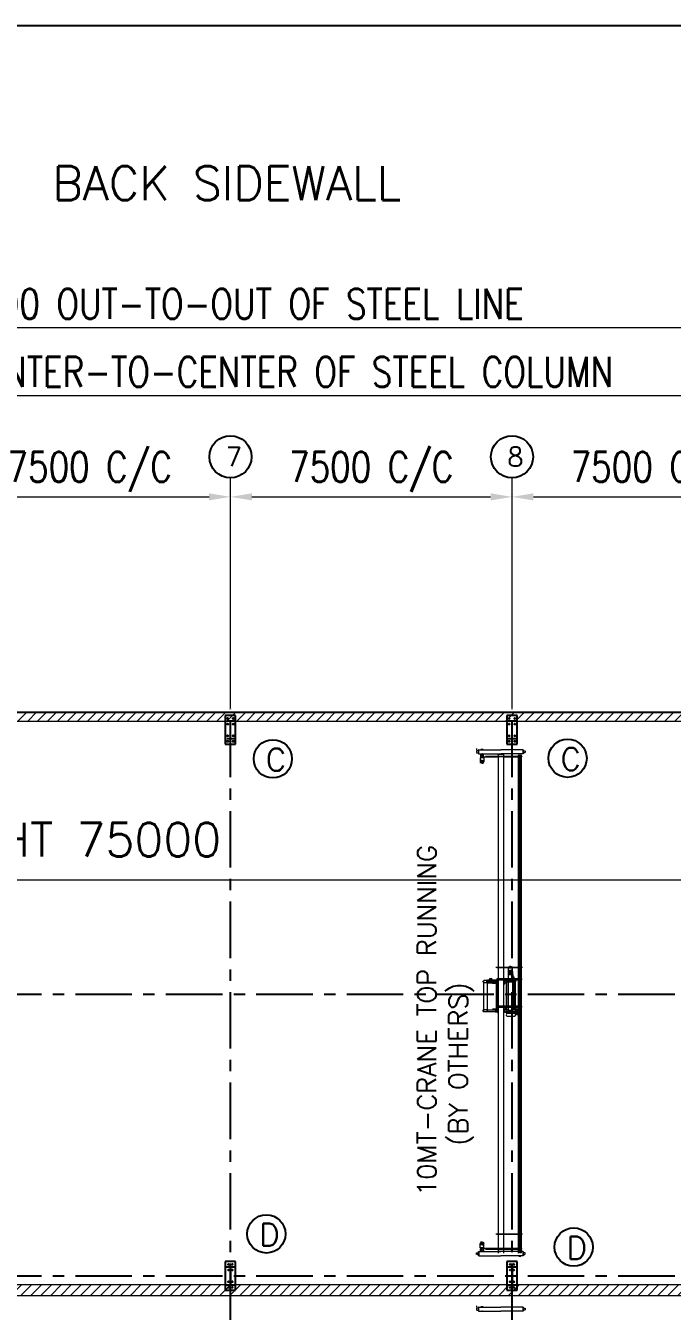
# Model space of a CAD drawing. Header units: millimetres. Extents: x 68421 to 1479662, y -51504 to 144751.
# Drawn here: x 1356513 to 1373736, y 64082 to 98311 of the extents above; entities that cross this region are included whole.
import ezdxf

# ---------------------------------------------------------------- set-up
doc = ezdxf.new("R2010")
doc.units = ezdxf.units.MM
doc.header["$LTSCALE"] = 0.35
doc.header["$MEASUREMENT"] = 0
for name, pattern in [('CENTER', [6884.562, 4302.852, -860.57, 860.57, -860.57]), ('CONTIN', [0, 0, 0]), ('HIDDEN', [9.525, 6.35, -3.175])]:
    doc.linetypes.add(name, pattern=pattern)
doc.layers.get('0').update_dxf_attribs({"linetype": 'CONTIN'})
doc.layers.get('Defpoints').update_dxf_attribs({"linetype": 'CONTINUOUS'})
for name, color, linetype in [('1', 7, 'CONTIN'), ('10', 10, 'CONTIN'), ('11', 7, 'CONTIN'), ('13', 1, 'CONTIN'), ('16', 7, 'CONTIN'), ('22', 7, 'CONTIN'), ('27', 1, 'CENTER')]:
    doc.layers.add(name, color=color, linetype=linetype)
doc.styles.add('S', font='simplex.shx')
doc.styles.add('SIMPLEX', font='simplex.shx', dxfattribs={"width": 0.8})
doc.dimstyles.new('FOR D', dxfattribs={"dimscale": 114, "dimtxt": 2, "dimasz": 2, "dimexe": 1, "dimexo": 1, "dimgap": 1, "dimtad": 1, "dimdec": 0, "dimzin": 0, "dimdsep": 46, "dimtxsty": 'SIMPLEX', "dimcen": 1, "dimclrd": 6, "dimclre": 6, "dimclrt": 7, "dimadec": 0, "dimazin": 0, "dimtfac": 1, "dimtdec": 0, "dimtofl": 0, "dimtmove": 0, "dimatfit": 3, "dimfxl": 1, "dimtolj": 1, "dimtzin": 0, "dimlwd": 0, "dimlwe": 0, "dimarcsym": 1})

# ---------------------------------------------------------------- blocks, each defined once
blk = doc.blocks.new('WCOL')
for p, q in [((-448.874, 875.304), (448.874, 875.304)), ((0, 875.304), (0, 0)), ((-448.874, 0), (448.874, 0))]:
    blk.add_line(p, q)
blk = doc.blocks.new('BOLT_0')
at = {"layer": '1'}
blk.add_circle((0, 0), 25.4, dxfattribs=at)
blk = doc.blocks.new('FGFG')
at = {"color": 3, "linetype": 'HIDDEN', "lineweight": 0, "ltscale": 5}
for p, q in [((1233875, 68218), (1233875, 68168)), ((1233925, 68158), (1233875, 68158)), ((1233875, 68158), (1233875, 68107)), ((1233925, 68188), (1233925, 68077)), ((1233929, 68188), (1233925, 68188)), ((1233929, 68188), (1234521, 68188)), ((1233929, 68077), (1233929, 68188)), ((1234045, 68195), (1233990, 68195)), ((1233990, 68195), (1233990, 68188)), ((1234045, 68188), (1234045, 68195)), ((1235113, 68188), (1234521, 68188)), ((1234997, 68195), (1235052, 68195)), ((1234997, 68188), (1234997, 68195)), ((1235052, 68195), (1235052, 68188)), ((1235113, 68188), (1235117, 68188)), ((1235113, 68077), (1235113, 68188)), ((1235117, 68188), (1235117, 68077)), ((1235117, 68158), (1235167, 68158)), ((1235167, 68158), (1235167, 68107)), ((1233875, 68107), (1233925, 68107)), ((1233925, 68077), (1233929, 68077)), ((1233929, 68077), (1234521, 68077)), ((1233972, 67975), (1233972, 67862)), ((1233992, 67975), (1233972, 67975)), ((1234003, 67898), (1233972, 67898)), ((1234003, 67880), (1233972, 67880)), ((1234003, 67862), (1233972, 67862)), ((1233975, 67832), (1233972, 67862)), ((1233976, 68070), (1233976, 68003)), ((1233976, 68059), (1234059, 68059)), ((1233976, 68058), (1234059, 68058)), ((1234010, 68024), (1233976, 68024)), ((1233978, 67998), (1233977, 67998)), ((1233977, 67998), (1233977, 67993)), ((1233977, 67993), (1233978, 67993)), ((1234057, 67998), (1233978, 67998)), ((1234058, 67993), (1233978, 67993)), ((1233982, 67993), (1233980, 67975)), ((1233981, 68075), (1234054, 68075)), ((1234054, 67998), (1233981, 67998)), ((1234003, 67825), (1233982, 67825)), ((1234043, 67975), (1233992, 67975)), ((1233995, 68077), (1234030, 68077)), ((1233995, 68077), (1233995, 68075)), ((1234024, 67898), (1234003, 67898)), ((1234024, 67880), (1234003, 67880)), ((1234024, 67862), (1234003, 67862)), ((1234024, 67825), (1234003, 67825)), ((1234012, 68054), (1234022, 68054)), ((1234012, 68054), (1234012, 68027)), ((1234022, 68054), (1234022, 68027)), ((1234024, 67898), (1234062, 67898)), ((1234024, 67880), (1234062, 67880)), ((1234024, 67862), (1234062, 67862)), ((1234024, 67825), (1234053, 67825)), ((1234059, 68024), (1234025, 68024)), ((1234040, 68077), (1234030, 68077)), ((1234040, 68077), (1234040, 68075)), ((1234062, 67975), (1234043, 67975)), ((1234052, 67993), (1234055, 67975)), ((1234057, 67998), (1234058, 67998)), ((1234058, 67998), (1234058, 67993)), ((1234059, 68003), (1234059, 68070)), ((1234060, 67832), (1234062, 67862)), ((1234062, 67975), (1234062, 67862)), ((1234445, 68049), (1234445, 68070)), ((1234445, 68070), (1234597, 68070)), ((1234445, 68049), (1234445, 54783)), ((1235113, 68077), (1234521, 68077)), ((1234597, 68070), (1234597, 68049)), ((1234597, 54783), (1234597, 68049)), ((1234992, 67991), (1234597, 67991)), ((1234992, 54783), (1234992, 68052)), ((1234992, 68052), (1235007, 68052)), ((1235007, 68052), (1235007, 54783)), ((1235042, 54783), (1235042, 68052)), ((1235042, 68052), (1235058, 68052)), ((1235058, 68052), (1235058, 54783)), ((1235117, 68077), (1235113, 68077)), ((1235167, 68107), (1235117, 68107)), ((1235096, 62391), (1234389, 62391)), ((1234829, 62401), (1234719, 62401)), ((1234719, 62306), (1234719, 62401)), ((1234829, 62381), (1234719, 62381)), ((1234829, 62373), (1234719, 62373)), ((1234719, 62311), (1234829, 62311)), ((1234719, 62306), (1234829, 62306)), ((1234724, 62299), (1234724, 62297)), ((1234731, 62300), (1234725, 62300)), ((1234731, 62300), (1234731, 62303)), ((1234817, 62300), (1234731, 62300)), ((1234732, 62304), (1234739, 62306)), ((1234809, 62306), (1234739, 62306)), ((1234774, 62416), (1234742, 62416)), ((1234742, 62416), (1234742, 62401)), ((1234774, 62416), (1234806, 62416)), ((1234806, 62416), (1234806, 62401)), ((1234816, 62304), (1234809, 62306)), ((1234817, 62300), (1234817, 62303)), ((1234823, 62300), (1234817, 62300)), ((1234824, 62299), (1234824, 62297)), ((1234829, 62306), (1234829, 62401)), ((1234046, 62035), (1234045, 62034)), ((1234045, 62034), (1234045, 61997)), ((1234045, 61997), (1234046, 61997)), ((1234046, 62035), (1234046, 61997)), ((1234049, 62035), (1234046, 62035)), ((1234046, 61997), (1234049, 61997)), ((1234049, 62036), (1234050, 62036)), ((1234049, 62035), (1234049, 62036)), ((1234049, 61997), (1234049, 62035)), ((1234049, 61997), (1234049, 62035)), ((1234049, 61995), (1234049, 61997)), ((1234050, 61995), (1234049, 61995)), ((1234050, 62036), (1234050, 62035)), ((1234050, 61997), (1234050, 62035)), ((1234050, 62035), (1234053, 62035)), ((1234050, 62035), (1234050, 62016)), ((1234050, 62016), (1234050, 61997)), ((1234050, 61997), (1234053, 61997)), ((1234050, 61997), (1234050, 61995)), ((1234053, 62041), (1234053, 61259)), ((1234078, 62041), (1234053, 62041)), ((1234053, 62041), (1234053, 62035)), ((1234053, 62035), (1234053, 61997)), ((1234053, 61993), (1234149, 61993)), ((1234128, 62041), (1234078, 62041)), ((1234150, 62041), (1234128, 62041)), ((1234150, 62042), (1234149, 62037)), ((1234149, 62023), (1234149, 62037)), ((1234149, 62009), (1234149, 62023)), ((1234149, 62022), (1234149, 62016)), ((1234149, 62016), (1234149, 62009)), ((1234149, 62009), (1234149, 61994)), ((1234150, 61989), (1234149, 61994)), ((1234153, 62043), (1234151, 62043)), ((1234151, 61988), (1234153, 61988)), ((1234153, 62047), (1234153, 62043)), ((1234153, 62043), (1234153, 62016)), ((1234153, 62016), (1234153, 61988)), ((1234153, 61988), (1234153, 61985)), ((1234153, 61980), (1234153, 61259)), ((1234155, 62048), (1234155, 62051)), ((1234155, 62048), (1234155, 61983)), ((1234155, 61983), (1234155, 61980)), ((1234195, 62055), (1234171, 62055)), ((1234171, 62055), (1234171, 61976)), ((1234171, 61976), (1234195, 61976)), ((1234197, 62055), (1234195, 62055)), ((1234195, 62055), (1234195, 61976)), ((1234195, 62055), (1234195, 62055)), ((1234195, 61976), (1234197, 61976)), ((1234195, 61976), (1234195, 61976)), ((1234197, 62054), (1234197, 62055)), ((1234212, 62055), (1234197, 62055)), ((1234197, 62055), (1234197, 62055)), ((1234197, 62054), (1234197, 61977)), ((1234197, 61976), (1234197, 61977)), ((1234197, 61976), (1234212, 61976)), ((1234197, 61976), (1234197, 61976)), ((1234212, 62016), (1234212, 62055)), ((1234224, 62055), (1234212, 62055)), ((1234212, 61976), (1234212, 62016)), ((1234212, 61976), (1234224, 61976)), ((1234221, 62082), (1234221, 62078)), ((1234221, 62078), (1234222, 62059)), ((1234221, 62078), (1234223, 62078)), ((1234223, 62078), (1234251, 62078)), ((1234224, 62049), (1234224, 62055)), ((1234224, 61982), (1234224, 62049)), ((1234225, 62049), (1234224, 62049)), ((1234224, 61976), (1234224, 61982)), ((1234224, 61982), (1234225, 61982)), ((1234225, 62056), (1234266, 62056)), ((1234265, 62055), (1234225, 62055)), ((1234225, 62055), (1234225, 62049)), ((1234225, 62049), (1234225, 62049)), ((1234225, 61982), (1234225, 62049)), ((1234225, 61982), (1234225, 61976)), ((1234225, 61982), (1234225, 61982)), ((1234225, 61976), (1234265, 61976)), ((1234262, 62075), (1234241, 62075)), ((1234241, 62060), (1234262, 62060)), ((1234282, 62078), (1234251, 62078)), ((1234265, 62049), (1234265, 62055)), ((1234266, 62049), (1234265, 62049)), ((1234265, 62049), (1234265, 62049)), ((1234265, 61982), (1234265, 62049)), ((1234265, 61976), (1234265, 61982)), ((1234265, 61982), (1234265, 61982)), ((1234265, 61982), (1234266, 61982)), ((1234266, 62056), (1234278, 62056)), ((1234266, 62056), (1234266, 62051)), ((1234266, 62049), (1234266, 62051)), ((1234266, 62051), (1234266, 62051)), ((1234266, 62051), (1234280, 62051)), ((1234266, 62045), (1234266, 62049)), ((1234280, 62045), (1234266, 62045)), ((1234266, 61982), (1234266, 62045)), ((1234266, 61976), (1234266, 61982)), ((1234266, 61976), (1234278, 61976)), ((1234280, 62056), (1234278, 62056)), ((1234278, 61983), (1234278, 62045)), ((1234278, 61983), (1234278, 61976)), ((1234280, 62057), (1234280, 62051)), ((1234280, 62051), (1234280, 62048)), ((1234280, 62051), (1234280, 62051)), ((1234280, 62048), (1234280, 62045)), ((1234281, 62059), (1234282, 62078)), ((1234282, 62082), (1234282, 62078)), ((1234292, 62047), (1234289, 62047)), ((1234289, 62047), (1234289, 61985)), ((1234289, 61985), (1234292, 61985)), ((1234293, 62047), (1234292, 62047)), ((1234292, 62047), (1234292, 61985)), ((1234292, 62047), (1234292, 62047)), ((1234292, 61985), (1234293, 61985)), ((1234292, 61985), (1234292, 61985)), ((1234294, 62050), (1234294, 62047)), ((1234294, 61984), (1234294, 61981)), ((1234303, 62051), (1234295, 62051)), ((1234295, 62050), (1234295, 61981)), ((1234295, 61981), (1234303, 61980)), ((1234352, 61980), (1234301, 61980)), ((1234301, 61980), (1234301, 61972)), ((1234301, 61972), (1234352, 61972)), ((1234304, 62050), (1234304, 62050)), ((1234304, 62050), (1234304, 61981)), ((1234305, 62049), (1234304, 62049)), ((1234304, 61982), (1234305, 61982)), ((1234304, 61981), (1234304, 61981)), ((1234309, 62051), (1234305, 62051)), ((1234305, 62050), (1234305, 62049)), ((1234305, 61982), (1234305, 62049)), ((1234305, 61982), (1234305, 61981)), ((1234305, 61980), (1234309, 61980)), ((1234310, 62046), (1234310, 62050)), ((1234310, 62050), (1234310, 62046)), ((1234324, 62050), (1234310, 62050)), ((1234310, 62043), (1234310, 62046)), ((1234324, 62046), (1234310, 62046)), ((1234310, 62046), (1234310, 62046)), ((1234310, 62029), (1234310, 62043)), ((1234324, 62043), (1234310, 62043)), ((1234310, 62002), (1234310, 62029)), ((1234328, 62029), (1234310, 62029)), ((1234310, 61988), (1234310, 62002)), ((1234310, 62002), (1234328, 62002)), ((1234310, 61988), (1234324, 61988)), ((1234310, 61985), (1234310, 61988)), ((1234310, 61981), (1234310, 61985)), ((1234324, 61985), (1234310, 61985)), ((1234310, 61981), (1234310, 61985)), ((1234310, 61985), (1234310, 61985)), ((1234324, 61981), (1234310, 61981)), ((1234324, 62046), (1234324, 62050)), ((1234324, 62045), (1234324, 62046)), ((1234328, 62045), (1234324, 62045)), ((1234324, 62043), (1234324, 62045)), ((1234324, 61988), (1234324, 61986)), ((1234324, 61986), (1234328, 61986)), ((1234324, 61986), (1234324, 61985)), ((1234324, 61985), (1234324, 61981)), ((1234328, 62048), (1234328, 62045)), ((1234341, 62048), (1234328, 62048)), ((1234330, 62045), (1234328, 62045)), ((1234330, 62029), (1234328, 62029)), ((1234328, 62002), (1234330, 62002)), ((1234328, 61986), (1234328, 61983)), ((1234328, 61986), (1234330, 61986)), ((1234328, 61983), (1234341, 61983)), ((1234330, 62029), (1234330, 62045)), ((1234330, 62020), (1234330, 62029)), ((1234353, 62020), (1234330, 62020)), ((1234330, 62002), (1234330, 62012)), ((1234330, 62012), (1234353, 62012)), ((1234330, 61986), (1234330, 62002)), ((1234354, 62048), (1234341, 62048)), ((1234341, 61983), (1234354, 61983)), ((1234381, 61980), (1234352, 61980)), ((1234352, 61972), (1234393, 61972)), ((1234353, 62012), (1234353, 62020)), ((1234354, 62016), (1234354, 62048)), ((1234354, 62048), (1234354, 62048)), ((1234354, 62048), (1234354, 62048)), ((1234354, 62048), (1234356, 62048)), ((1234354, 62048), (1234354, 62016)), ((1234354, 62016), (1234354, 61983)), ((1234356, 61983), (1234354, 61983)), ((1234354, 61983), (1234354, 61983)), ((1234354, 61983), (1234354, 61983)), ((1234356, 61983), (1234356, 62048)), ((1234370, 62048), (1234356, 62048)), ((1234356, 61983), (1234370, 61983)), ((1234370, 61983), (1234370, 62048)), ((1234370, 62041), (1234371, 62041)), ((1234371, 61990), (1234370, 61990)), ((1234371, 62041), (1234371, 62033)), ((1234371, 62033), (1234373, 62033)), ((1234371, 61998), (1234371, 62033)), ((1234373, 61998), (1234371, 61998)), ((1234371, 61998), (1234371, 61990)), ((1234373, 62033), (1234373, 62033)), ((1234373, 62033), (1234373, 62026)), ((1234373, 61998), (1234373, 62033)), ((1234373, 62026), (1234373, 62026)), ((1234373, 62026), (1234374, 62025)), ((1234374, 62006), (1234373, 62005)), ((1234373, 62005), (1234373, 62005)), ((1234373, 62005), (1234373, 61998)), ((1234373, 61998), (1234373, 61998)), ((1234374, 62025), (1234375, 62025)), ((1234375, 62006), (1234374, 62006)), ((1234375, 62025), (1234375, 62025)), ((1234375, 62025), (1234376, 62025)), ((1234376, 62006), (1234375, 62006)), ((1234375, 62006), (1234375, 62006)), ((1234376, 62037), (1234376, 62035)), ((1234376, 62035), (1234376, 61997)), ((1234376, 62025), (1234376, 62025)), ((1234376, 62025), (1234376, 62006)), ((1234376, 62006), (1234376, 62006)), ((1234376, 61997), (1234376, 61995)), ((1234419, 62051), (1234381, 62051)), ((1234381, 62051), (1234381, 62042)), ((1234381, 62042), (1234381, 62040)), ((1234381, 62040), (1234381, 62016)), ((1234381, 62016), (1234381, 61992)), ((1234381, 61992), (1234381, 61989)), ((1234381, 61989), (1234381, 61980)), ((1234381, 61980), (1234416, 61980)), ((1234416, 61980), (1234381, 61980)), ((1234416, 61976), (1234393, 61976)), ((1234393, 61976), (1234393, 61972)), ((1234393, 61972), (1234393, 61933)), ((1235075, 62083), (1234408, 62083)), ((1234408, 62083), (1234408, 62062)), ((1234408, 62062), (1235075, 62062)), ((1234416, 61980), (1234419, 61980)), ((1234416, 61980), (1234416, 61976)), ((1234419, 61976), (1234416, 61976)), ((1234419, 62047), (1234419, 62051)), ((1234419, 62043), (1234419, 62047)), ((1234420, 62047), (1234419, 62047)), ((1234419, 61988), (1234419, 62043)), ((1234419, 61984), (1234419, 61988)), ((1234419, 61980), (1234419, 61984)), ((1234419, 61984), (1234420, 61984)), ((1234419, 61933), (1234419, 61976)), ((1234420, 62071), (1234420, 62047)), ((1234420, 62071), (1234421, 62071)), ((1234420, 62047), (1234420, 62044)), ((1234420, 62044), (1234420, 62016)), ((1234420, 62016), (1234420, 61987)), ((1234420, 61987), (1234420, 61984)), ((1234420, 61984), (1234420, 61960)), ((1234420, 61960), (1234421, 61960)), ((1234421, 62080), (1234421, 62071)), ((1234421, 62071), (1234421, 61960)), ((1234421, 61960), (1234421, 61952)), ((1234425, 62081), (1234422, 62081)), ((1234425, 62081), (1234425, 62080)), ((1234425, 62080), (1234425, 62019)), ((1234432, 62080), (1234425, 62080)), ((1234425, 62019), (1234425, 62012)), ((1234426, 62019), (1234425, 62019)), ((1234425, 62012), (1234432, 62012)), ((1234425, 61951), (1234425, 62012)), ((1234430, 62023), (1234426, 62023)), ((1234426, 62023), (1234426, 62021)), ((1234430, 62021), (1234426, 62021)), ((1234426, 62021), (1234426, 62021)), ((1234426, 62021), (1234426, 62019)), ((1234430, 62021), (1234430, 62023)), ((1234431, 62021), (1234430, 62021)), ((1234431, 62019), (1234431, 62021)), ((1234432, 62019), (1234431, 62019)), ((1234434, 62081), (1234432, 62081)), ((1234432, 62081), (1234432, 62080)), ((1234432, 62080), (1234432, 62019)), ((1234432, 62012), (1234432, 62019)), ((1234432, 61951), (1234432, 62012)), ((1234435, 62071), (1234435, 62080)), ((1234435, 62016), (1234435, 62071)), ((1234441, 62071), (1234435, 62071)), ((1234435, 61960), (1234435, 62016)), ((1234435, 61952), (1234435, 61960)), ((1234441, 61960), (1234435, 61960)), ((1234441, 62071), (1234443, 62056)), ((1234441, 61960), (1234443, 61975)), ((1234443, 61975), (1234443, 62056)), ((1234445, 62055), (1234444, 62055)), ((1234445, 61976), (1234444, 61976)), ((1234597, 62055), (1234599, 62055)), ((1234597, 61976), (1234599, 61976)), ((1234602, 62071), (1234600, 62056)), ((1234600, 62056), (1234600, 61975)), ((1234602, 61960), (1234600, 61975)), ((1234608, 62071), (1234602, 62071)), ((1234602, 61960), (1234608, 61960)), ((1234608, 62080), (1234608, 62071)), ((1234608, 62071), (1234608, 61960)), ((1234608, 61960), (1234608, 61952)), ((1234612, 62081), (1234609, 62081)), ((1234612, 62081), (1234612, 62080)), ((1234612, 62080), (1234612, 62019)), ((1234619, 62080), (1234612, 62080)), ((1234613, 62019), (1234612, 62019)), ((1234612, 62019), (1234612, 62012)), ((1234612, 62012), (1234619, 62012)), ((1234612, 61951), (1234612, 62012)), ((1234617, 62023), (1234613, 62023)), ((1234613, 62023), (1234613, 62021)), ((1234613, 62021), (1234613, 62019)), ((1234617, 62021), (1234613, 62021)), ((1234613, 62021), (1234613, 62021)), ((1234617, 62021), (1234617, 62023)), ((1234618, 62021), (1234617, 62021)), ((1234618, 62019), (1234618, 62021)), ((1234619, 62019), (1234618, 62019)), ((1234621, 62081), (1234619, 62081)), ((1234619, 62081), (1234619, 62080)), ((1234619, 62080), (1234619, 62019)), ((1234619, 62012), (1234619, 62019)), ((1234619, 61951), (1234619, 62012)), ((1234622, 62071), (1234622, 62080)), ((1234622, 62016), (1234622, 62071)), ((1234624, 62071), (1234622, 62071)), ((1234622, 61960), (1234622, 62016)), ((1234622, 61952), (1234622, 61960)), ((1234624, 61960), (1234622, 61960)), ((1234624, 62049), (1234624, 62071)), ((1234624, 62016), (1234624, 62049)), ((1234625, 62049), (1234624, 62049)), ((1234624, 61982), (1234624, 62016)), ((1234624, 61960), (1234624, 61982)), ((1234625, 61982), (1234624, 61982)), ((1234625, 62059), (1234625, 62049)), ((1234625, 62053), (1234643, 62053)), ((1234625, 62049), (1234625, 62046)), ((1234625, 61982), (1234625, 61986)), ((1234625, 61973), (1234625, 61982)), ((1234625, 61978), (1234643, 61978)), ((1234641, 62062), (1234628, 62062)), ((1234641, 61969), (1234628, 61970)), ((1234643, 62050), (1234643, 62061)), ((1234643, 62050), (1234660, 62049)), ((1234643, 61982), (1234660, 61982)), ((1234643, 61982), (1234643, 61970)), ((1234663, 62016), (1234663, 62046)), ((1234663, 62016), (1234663, 61985)), ((1234666, 62029), (1234666, 62004)), ((1234666, 62004), (1234669, 62004)), ((1234669, 62004), (1234670, 62004)), ((1234670, 62004), (1234670, 61251)), ((1234670, 61251), (1234670, 62004)), ((1234670, 62004), (1234720, 62004)), ((1234671, 62034), (1234695, 62034)), ((1234693, 62044), (1234703, 62044)), ((1234774, 62044), (1234695, 62044)), ((1234695, 62044), (1234695, 62040)), ((1234695, 62040), (1234695, 62039)), ((1234695, 62039), (1234695, 62038)), ((1234695, 62038), (1234695, 62034)), ((1234695, 62034), (1234853, 62034)), ((1234703, 62044), (1234844, 62044)), ((1234712, 62270), (1234712, 62244)), ((1234835, 62270), (1234712, 62270)), ((1234712, 62244), (1234712, 62244)), ((1234712, 62244), (1234712, 62242)), ((1234835, 62244), (1234712, 62244)), ((1234712, 62242), (1234712, 62204)), ((1234712, 62242), (1234713, 62242)), ((1234774, 62242), (1234712, 62242)), ((1234836, 62220), (1234712, 62220)), ((1234712, 62201), (1234712, 62079)), ((1234713, 62075), (1234712, 62044)), ((1234713, 62242), (1234774, 62242)), ((1234713, 62203), (1234719, 62203)), ((1234719, 62201), (1234713, 62201)), ((1234713, 62078), (1234719, 62078)), ((1234719, 62077), (1234714, 62077)), ((1234723, 62297), (1234717, 62297)), ((1234719, 62203), (1234721, 62203)), ((1234719, 62202), (1234719, 62201)), ((1234721, 62202), (1234719, 62202)), ((1234731, 62201), (1234719, 62201)), ((1234829, 62078), (1234719, 62078)), ((1234719, 62078), (1234719, 62077)), ((1234719, 62078), (1234829, 62078)), ((1234719, 62078), (1234719, 62078)), ((1234719, 62078), (1234721, 62078)), ((1234829, 62077), (1234719, 62077)), ((1234720, 61251), (1234720, 62004)), ((1234720, 62004), (1234843, 62004)), ((1234721, 62203), (1234721, 62202)), ((1234721, 62203), (1234827, 62203)), ((1234824, 62297), (1234723, 62297)), ((1234740, 62201), (1234731, 62201)), ((1234829, 62201), (1234740, 62201)), ((1234774, 62242), (1234834, 62242)), ((1234836, 62242), (1234774, 62242)), ((1234774, 62044), (1234853, 62044)), ((1234831, 62297), (1234824, 62297)), ((1234827, 62202), (1234827, 62203)), ((1234827, 62203), (1234829, 62203)), ((1234829, 62202), (1234827, 62202)), ((1234827, 62078), (1234829, 62078)), ((1234838, 62066), (1234827, 62066)), ((1234829, 62203), (1234835, 62203)), ((1234829, 62201), (1234829, 62202)), ((1234835, 62201), (1234829, 62201)), ((1234829, 62077), (1234829, 62078)), ((1234829, 62078), (1234829, 62078)), ((1234829, 62078), (1234835, 62078)), ((1234829, 62077), (1234829, 62072)), ((1234829, 62077), (1234829, 62077)), ((1234837, 62075), (1234829, 62075)), ((1234829, 62075), (1234829, 62072)), ((1234829, 62072), (1234829, 62060)), ((1234829, 62072), (1234829, 62072)), ((1234829, 62072), (1234829, 62060)), ((1234829, 62060), (1234829, 62058)), ((1234829, 62060), (1234829, 62060)), ((1234829, 62060), (1234829, 62044)), ((1234837, 62057), (1234829, 62058)), ((1234834, 62242), (1234835, 62242)), ((1234834, 62092), (1234875, 62092)), ((1234836, 62244), (1234835, 62270)), ((1234835, 62244), (1234836, 62244)), ((1234835, 62242), (1234835, 62244)), ((1234836, 62204), (1234836, 62242)), ((1234836, 62201), (1234836, 62122)), ((1234836, 62122), (1234836, 62107)), ((1234836, 62107), (1234836, 62079)), ((1234837, 62127), (1234837, 62075)), ((1234837, 62075), (1234837, 62058)), ((1234862, 62130), (1234840, 62130)), ((1234840, 62055), (1234862, 62055)), ((1234842, 61251), (1234842, 62004)), ((1234843, 62004), (1234864, 62004)), ((1234844, 62044), (1234855, 62044)), ((1234853, 62044), (1234853, 62040)), ((1234853, 62040), (1234853, 62039)), ((1234853, 62039), (1234853, 62038)), ((1234853, 62038), (1234853, 62034)), ((1234853, 62034), (1234874, 62034)), ((1234867, 62130), (1234862, 62130)), ((1234862, 62130), (1234862, 62055)), ((1234862, 62055), (1234867, 62055)), ((1234864, 62004), (1234864, 61251)), ((1234864, 62004), (1234912, 62004)), ((1234900, 62034), (1234874, 62034)), ((1234909, 62034), (1234900, 62034)), ((1234912, 61251), (1234912, 62004)), ((1234912, 62004), (1234915, 62004)), ((1234915, 62004), (1234915, 62029)), ((1235075, 62062), (1235075, 62083)), ((1234393, 61933), (1234393, 61499)), ((1234419, 61933), (1234419, 61499)), ((1234422, 61951), (1234425, 61951)), ((1234432, 61951), (1234425, 61951)), ((1234425, 61951), (1234425, 61951)), ((1234432, 61951), (1234434, 61951)), ((1234432, 61951), (1234432, 61951)), ((1234609, 61951), (1234612, 61951)), ((1234619, 61951), (1234612, 61951)), ((1234612, 61951), (1234612, 61951)), ((1234619, 61951), (1234621, 61951)), ((1234619, 61951), (1234619, 61951)), ((1234301, 61283), (1234301, 61275)), ((1234352, 61283), (1234301, 61283)), ((1234301, 61275), (1234352, 61275)), ((1234393, 61283), (1234352, 61283)), ((1234352, 61275), (1234381, 61275)), ((1234381, 61275), (1234381, 61267)), ((1234381, 61275), (1234416, 61275)), ((1234393, 61499), (1234393, 61283)), ((1234393, 61283), (1234393, 61279)), ((1234393, 61279), (1234416, 61279)), ((1235075, 61356), (1234408, 61356)), ((1234408, 61356), (1234408, 61336)), ((1234408, 61336), (1235075, 61336)), ((1234416, 61279), (1234419, 61279)), ((1234416, 61275), (1234416, 61279)), ((1234416, 61275), (1234419, 61275)), ((1234419, 61279), (1234419, 61499)), ((1234419, 61271), (1234419, 61275)), ((1234419, 61268), (1234419, 61271)), ((1234434, 61271), (1234419, 61271)), ((1234434, 61293), (1234434, 61271)), ((1234434, 61293), (1234440, 61293)), ((1234434, 61271), (1234434, 61240)), ((1234442, 61291), (1234443, 61280)), ((1234444, 61280), (1234444, 61200)), ((1234444, 61280), (1234445, 61280)), ((1234599, 61280), (1234597, 61280)), ((1234599, 61200), (1234599, 61280)), ((1234602, 61291), (1234600, 61280)), ((1234610, 61293), (1234603, 61293)), ((1234610, 61293), (1234610, 61273)), ((1234610, 61273), (1234610, 61240)), ((1234625, 61273), (1234610, 61273)), ((1234625, 61283), (1234625, 61273)), ((1234625, 61273), (1234625, 61270)), ((1234641, 61286), (1234628, 61286)), ((1234643, 61274), (1234643, 61285)), ((1234643, 61274), (1234660, 61273)), ((1234952, 61293), (1234937, 61293)), ((1234937, 61293), (1234937, 61263)), ((1234952, 61263), (1234952, 61293)), ((1235075, 61336), (1235075, 61356)), ((1234046, 61259), (1234045, 61258)), ((1234045, 61258), (1234045, 61221)), ((1234045, 61221), (1234046, 61221)), ((1234046, 61259), (1234046, 61221)), ((1234049, 61259), (1234046, 61259)), ((1234046, 61221), (1234049, 61221)), ((1234050, 61261), (1234049, 61261)), ((1234049, 61261), (1234049, 61259)), ((1234049, 61221), (1234049, 61259)), ((1234049, 61259), (1234049, 61221)), ((1234049, 61221), (1234049, 61219)), ((1234049, 61219), (1234050, 61219)), ((1234050, 61259), (1234050, 61261)), ((1234050, 61221), (1234050, 61259)), ((1234050, 61259), (1234053, 61259)), ((1234050, 61240), (1234050, 61259)), ((1234050, 61221), (1234050, 61240)), ((1234050, 61221), (1234053, 61221)), ((1234050, 61219), (1234050, 61221)), ((1234153, 61263), (1234053, 61263)), ((1234053, 61259), (1234053, 61221)), ((1234053, 61221), (1234053, 61215)), ((1234053, 61215), (1234078, 61215)), ((1234078, 61215), (1234128, 61215)), ((1234128, 61215), (1234153, 61215)), ((1234153, 61259), (1234153, 61221)), ((1234156, 61259), (1234153, 61259)), ((1234153, 61259), (1234153, 61221)), ((1234153, 61221), (1234153, 61215)), ((1234156, 61221), (1234153, 61221)), ((1234157, 61261), (1234156, 61261)), ((1234156, 61261), (1234156, 61259)), ((1234156, 61259), (1234156, 61221)), ((1234156, 61221), (1234156, 61219)), ((1234156, 61219), (1234157, 61219)), ((1234157, 61259), (1234157, 61261)), ((1234157, 61259), (1234381, 61259)), ((1234157, 61240), (1234157, 61259)), ((1234157, 61221), (1234157, 61240)), ((1234157, 61221), (1234381, 61221)), ((1234157, 61219), (1234157, 61221)), ((1234381, 61267), (1234381, 61264)), ((1234381, 61264), (1234381, 61259)), ((1234381, 61259), (1234381, 61240)), ((1234381, 61240), (1234381, 61221)), ((1234381, 61221), (1234381, 61216)), ((1234381, 61216), (1234381, 61213)), ((1234381, 61213), (1234381, 61205)), ((1234381, 61205), (1234419, 61205)), ((1234419, 61212), (1234419, 61268)), ((1234419, 61208), (1234419, 61212)), ((1234434, 61209), (1234419, 61208)), ((1234419, 61205), (1234419, 61208)), ((1234422, 61267), (1234428, 61267)), ((1234422, 61212), (1234428, 61212)), ((1234431, 61265), (1234430, 61266)), ((1234430, 61213), (1234431, 61215)), ((1234434, 61263), (1234431, 61265)), ((1234431, 61215), (1234431, 61265)), ((1234431, 61215), (1234434, 61216)), ((1234434, 61209), (1234434, 61240)), ((1234434, 61187), (1234434, 61209)), ((1234434, 61187), (1234440, 61187)), ((1234442, 61188), (1234443, 61199)), ((1234444, 61200), (1234445, 61200)), ((1234599, 61200), (1234597, 61200)), ((1234602, 61188), (1234600, 61199)), ((1234610, 61187), (1234603, 61187)), ((1234613, 61265), (1234610, 61263)), ((1234610, 61207), (1234610, 61240)), ((1234613, 61215), (1234610, 61217)), ((1234610, 61187), (1234610, 61207)), ((1234625, 61206), (1234610, 61207)), ((1234615, 61266), (1234613, 61265)), ((1234615, 61214), (1234613, 61215)), ((1234616, 61267), (1234622, 61267)), ((1234622, 61213), (1234616, 61213)), ((1234625, 61206), (1234625, 61210)), ((1234625, 61197), (1234625, 61206)), ((1234641, 61193), (1234628, 61194)), ((1234643, 61206), (1234660, 61206)), ((1234643, 61206), (1234643, 61195)), ((1234663, 61240), (1234663, 61270)), ((1234663, 61209), (1234663, 61240)), ((1234669, 61251), (1234666, 61251)), ((1234666, 61251), (1234666, 61227)), ((1234668, 61183), (1234668, 61177)), ((1234668, 61177), (1234912, 61177)), ((1234670, 61251), (1234669, 61251)), ((1234706, 61251), (1234670, 61251)), ((1234910, 61185), (1234670, 61185)), ((1234670, 61177), (1234670, 61173)), ((1234671, 61221), (1234680, 61221)), ((1234671, 61171), (1234909, 61171)), ((1234672, 61217), (1234672, 61189)), ((1234672, 61189), (1234672, 61188)), ((1234672, 61188), (1234672, 61187)), ((1234672, 61170), (1234672, 61133)), ((1234674, 61101), (1234672, 61133)), ((1234678, 61219), (1234674, 61219)), ((1234678, 61219), (1234678, 61219)), ((1234678, 61219), (1234903, 61219)), ((1234680, 61221), (1234901, 61221)), ((1234706, 61251), (1234842, 61251)), ((1234864, 61251), (1234842, 61251)), ((1234911, 61251), (1234864, 61251)), ((1234901, 61221), (1234909, 61221)), ((1234903, 61219), (1234903, 61219)), ((1234906, 61219), (1234903, 61219)), ((1234907, 61101), (1234909, 61133)), ((1234909, 61189), (1234909, 61217)), ((1234909, 61189), (1234909, 61188)), ((1234909, 61188), (1234909, 61187)), ((1234909, 61133), (1234909, 61170)), ((1234910, 61177), (1234910, 61173)), ((1234912, 61251), (1234911, 61251)), ((1234915, 61251), (1234912, 61251)), ((1234912, 61177), (1234912, 61183)), ((1234915, 61227), (1234915, 61251)), ((1234915, 61230), (1234915, 61250)), ((1234915, 61250), (1234917, 61250)), ((1234917, 61230), (1234915, 61230)), ((1234917, 61250), (1234917, 61230)), ((1234917, 61247), (1234917, 61232)), ((1234935, 61247), (1234917, 61247)), ((1234917, 61232), (1234935, 61232)), ((1234935, 61263), (1234935, 61217)), ((1234955, 61263), (1234935, 61263)), ((1234935, 61217), (1234955, 61217)), ((1234937, 61217), (1234937, 61127)), ((1234937, 61127), (1234952, 61142)), ((1234937, 61127), (1234952, 61142)), ((1235028, 61127), (1234937, 61127)), ((1234952, 61142), (1234952, 61217)), ((1234952, 61142), (1235028, 61142)), ((1234955, 61217), (1234955, 61263)), ((1234971, 61247), (1234955, 61247)), ((1234955, 61232), (1234971, 61232)), ((1234971, 61232), (1234971, 61247)), ((1235028, 61142), (1235028, 61127)), ((1235096, 55289), (1234389, 55289)), ((1233875, 54794), (1233925, 54794)), ((1233875, 54744), (1233875, 54794)), ((1233925, 54825), (1233929, 54825)), ((1233925, 54714), (1233925, 54825)), ((1233929, 54825), (1234521, 54825)), ((1233929, 54825), (1233929, 54714)), ((1233975, 55070), (1233972, 55039)), ((1233972, 54926), (1233972, 55039)), ((1234003, 55039), (1233972, 55039)), ((1234003, 55022), (1233972, 55022)), ((1234003, 55004), (1233972, 55004)), ((1233992, 54926), (1233972, 54926)), ((1233976, 54832), (1233976, 54899)), ((1234010, 54878), (1233976, 54878)), ((1233976, 54844), (1234059, 54844)), ((1233976, 54842), (1234059, 54842)), ((1233977, 54904), (1233977, 54909)), ((1233977, 54909), (1233978, 54909)), ((1233978, 54904), (1233977, 54904)), ((1234058, 54909), (1233978, 54909)), ((1234057, 54904), (1233978, 54904)), ((1233982, 54909), (1233980, 54926)), ((1234054, 54904), (1233981, 54904)), ((1233981, 54827), (1234054, 54827)), ((1234003, 55077), (1233982, 55077)), ((1234043, 54926), (1233992, 54926)), ((1233995, 54825), (1233995, 54827)), ((1233995, 54825), (1234030, 54825)), ((1234024, 55077), (1234003, 55077)), ((1234024, 55039), (1234003, 55039)), ((1234024, 55022), (1234003, 55022)), ((1234024, 55004), (1234003, 55004)), ((1234012, 54848), (1234012, 54875)), ((1234012, 54848), (1234022, 54848)), ((1234022, 54848), (1234022, 54875)), ((1234024, 55077), (1234053, 55077)), ((1234024, 55039), (1234062, 55039)), ((1234024, 55022), (1234062, 55022)), ((1234024, 55004), (1234062, 55004)), ((1234059, 54878), (1234025, 54878)), ((1234040, 54825), (1234030, 54825)), ((1234040, 54825), (1234040, 54827)), ((1234062, 54926), (1234043, 54926)), ((1234052, 54909), (1234055, 54926)), ((1234057, 54904), (1234058, 54904)), ((1234058, 54904), (1234058, 54909)), ((1234059, 54899), (1234059, 54832)), ((1234060, 55070), (1234062, 55039)), ((1234062, 54926), (1234062, 55039)), ((1234445, 54832), (1234597, 54832)), ((1235113, 54825), (1234521, 54825)), ((1234992, 54910), (1234597, 54910)), ((1234992, 54850), (1235007, 54850)), ((1235042, 54850), (1235058, 54850)), ((1235117, 54825), (1235113, 54825)), ((1235113, 54825), (1235113, 54714)), ((1235117, 54714), (1235117, 54825)), ((1235167, 54794), (1235117, 54794)), ((1235167, 54744), (1235167, 54794)), ((1233925, 54744), (1233875, 54744)), ((1233929, 54714), (1233925, 54714)), ((1233929, 54714), (1234521, 54714)), ((1233990, 54706), (1233990, 54714)), ((1234045, 54706), (1233990, 54706)), ((1234045, 54714), (1234045, 54706)), ((1235113, 54714), (1234521, 54714)), ((1234997, 54714), (1234997, 54706)), ((1234997, 54706), (1235052, 54706)), ((1235052, 54706), (1235052, 54714)), ((1235113, 54714), (1235117, 54714)), ((1235117, 54744), (1235167, 54744)), ((1233875, 53378), (1233875, 53328)), ((1233925, 53318), (1233875, 53318)), ((1233875, 53318), (1233875, 53267)), ((1233875, 53267), (1233925, 53267)), ((1233925, 53348), (1233925, 53237)), ((1233929, 53348), (1233925, 53348)), ((1233925, 53237), (1233929, 53237)), ((1233929, 53348), (1234521, 53348)), ((1233929, 53237), (1233929, 53348)), ((1233929, 53237), (1234521, 53237)), ((1233981, 53235), (1234054, 53235)), ((1234045, 53355), (1233990, 53355)), ((1233990, 53355), (1233990, 53348)), ((1233995, 53237), (1234030, 53237)), ((1233995, 53237), (1233995, 53235)), ((1234040, 53237), (1234030, 53237)), ((1234040, 53237), (1234040, 53235)), ((1234045, 53348), (1234045, 53355)), ((1235113, 53348), (1234521, 53348)), ((1235113, 53237), (1234521, 53237)), ((1234997, 53355), (1235052, 53355)), ((1234997, 53348), (1234997, 53355)), ((1235052, 53355), (1235052, 53348)), ((1235113, 53348), (1235117, 53348)), ((1235113, 53237), (1235113, 53348)), ((1235117, 53237), (1235113, 53237)), ((1235117, 53348), (1235117, 53237)), ((1235117, 53318), (1235167, 53318)), ((1235167, 53267), (1235117, 53267)), ((1235167, 53318), (1235167, 53267))]:
    blk.add_line(p, q, dxfattribs=at)
for points in [[(1234445, 67991), (1234052, 67991)], [(1235042, 67991), (1235007, 67991)], [(1234445, 54910), (1234052, 54910)], [(1235042, 54910), (1235007, 54910)]]:
    blk.add_lwpolyline(points, dxfattribs=at)
for points in [[(1234108, 68017), (1235075, 68017), (1235075, 67996), (1234108, 67996)], [(1234408, 62401), (1235075, 62401), (1235075, 62381), (1234408, 62381)], [(1234408, 55299), (1235075, 55299), (1235075, 55279), (1234408, 55279)], [(1234108, 54885), (1235075, 54885), (1235075, 54905), (1234108, 54905)]]:
    blk.add_lwpolyline(points, close=True, dxfattribs=at)
for centre, radius, start, end in [((1233982, 67832), 7.56, 183.8141, 270), ((1233981, 68070), 5.04, 90, 180), ((1233981, 68003), 5.04, 180, 270), ((1234010, 68027), 2.52, 270, 0), ((1234025, 68027), 2.52, 180, 270), ((1234053, 67832), 7.56, 270, 356.1859), ((1234054, 68070), 5.04, 0, 90), ((1234054, 68003), 5.04, 270, 0), ((1234725, 62299), 1.26, 90, 177.0008), ((1234732, 62303), 0.806, 100.5297, 176.0004), ((1234739, 62305), 0.806, 90, 100.5297), ((1234809, 62305), 0.806, 79.4697, 90), ((1234816, 62303), 0.806, 3.9996, 79.4703), ((1234823, 62299), 1.26, 2.9992, 90), ((1234149, 62022), 0.806, 112.0248, 180), ((1234149, 62009), 0.806, 180, 247.9752), ((1234151, 62042), 0.806, 93.9996, 170.0014), ((1234151, 61989), 0.806, 189.9986, 266.0004), ((1234154, 62047), 0.806, 97.181, 180), ((1234154, 61985), 0.806, 180, 270), ((1234154, 62048), 0.806, 270, 0), ((1234154, 61983), 0.806, 0, 82.8195), ((1234157, 62051), 2.01, 101.5953, 180), ((1234157, 61980), 2.01, 180, 258.4047), ((1234187, 61905), 151, 95.9311, 101.5961), ((1234187, 62127), 151, 258.4039, 264.0689), ((1234224, 62082), 3.02, 93.8992, 180), ((1234225, 62059), 3.02, 180.9999, 270), ((1234251, 61683), 403, 92.7226, 93.8997), ((1234251, 61683), 403, 87.2774, 92.7226), ((1234241, 62068), 7.56, 90, 270), ((1234262, 62068), 7.56, 270, 90), ((1234251, 61683), 403, 86.1003, 87.2774), ((1234261, 62123), 141, 276.8523, 281.5379), ((1234279, 62082), 3.02, 0, 86.0999), ((1234278, 62059), 3.02, 309.6403, 359.0001), ((1234280, 62057), 0.252, 129.6442, 179.003), ((1234261, 61908), 141, 78.4621, 82.3226), ((1234293, 62048), 1.01, 272.0001, 345.7442), ((1234293, 61984), 1.01, 14.2558, 87.9999), ((1234295, 62050), 1.01, 92, 165.7442), ((1234295, 61982), 1.01, 194.2558, 268), ((1234303, 62050), 0.504, 0, 92), ((1234303, 61981), 0.504, 268, 0), ((1234304, 62050), 0.504, 180, 270), ((1234304, 61981), 0.504, 90, 180), ((1234305, 62050), 0.806, 90, 180), ((1234305, 61981), 0.806, 180, 270), ((1234309, 62050), 0.806, 0, 90), ((1234309, 61981), 0.806, 270, 0), ((1234379, 62037), 3.02, 107.348, 180), ((1234379, 61995), 3.02, 180, 252.6431), ((1234378, 62042), 3.02, 272.0079, 0), ((1234378, 61989), 3.02, 0, 87.9941), ((1234422, 62046), 3.02, 180, 228.0412), ((1234422, 61985), 3.02, 131.9397, 180), ((1234422, 62080), 1.01, 90, 180), ((1234434, 62080), 1.01, 0, 90), ((1234444, 62056), 1.01, 188.0491, 274.0042), ((1234444, 61975), 1.01, 85.9858, 172.0077), ((1234599, 62056), 1.01, 265.9958, 351.9509), ((1234599, 61975), 1.01, 7.9923, 94.0142), ((1234609, 62080), 1.01, 90, 180), ((1234621, 62080), 1.01, 0, 90), ((1234622, 62046), 3.02, 305.3766, 0), ((1234622, 61986), 3.02, 0, 54.6411), ((1234628, 62059), 3.02, 91.995, 180), ((1234628, 61973), 3.02, 180, 268.0037), ((1234641, 62061), 1.51, 44.9325, 92.0045), ((1234641, 61971), 1.51, 267.9941, 315.1755), ((1234641, 62061), 1.51, 27.5984, 44.9325), ((1234643, 62062), 1.51, 224.7163, 254.7113), ((1234643, 61969), 1.51, 105.2501, 135.2026), ((1234641, 61971), 1.51, 315.1755, 332.4612), ((1234660, 62046), 3.02, 0, 88.005), ((1234660, 61985), 3.02, 271.9963, 0), ((1234671, 62029), 5.54, 90, 180), ((1234964, 62256), 252, 171.0111, 176.7901), ((1234713, 62204), 0.806, 180.5014, 270), ((1234713, 62201), 0.806, 90, 180), ((1234713, 62079), 0.806, 180, 270), ((1234714, 62075), 1.26, 90, 178.0061), ((1234717, 62295), 2.01, 90, 171.011), ((1234723, 62297), 0.504, 270, 357.0005), ((1234824, 62297), 0.503, 183.0053, 270), ((1234831, 62295), 2.02, 8.989, 90), ((1234584, 62256), 252, 3.2099, 8.9889), ((1234835, 62204), 0.806, 270, 359.4987), ((1234835, 62201), 0.806, 0, 90), ((1234835, 62079), 0.806, 270, 0), ((1234840, 62127), 3.02, 91.0027, 180), ((1234840, 62058), 3.02, 180, 192.2299), ((1234840, 62058), 3.02, 192.2299, 268.9973), ((1234867, 62127), 3.02, 6.1328, 88.9973), ((1234867, 62058), 3.02, 271.0027, 353.8672), ((1234545, 62092), 327, 353.8656, 6.1344), ((1234909, 62029), 5.54, 0, 90), ((1234422, 61952), 1.01, 180, 270), ((1234434, 61952), 1.01, 270, 0), ((1234609, 61952), 1.01, 180, 270), ((1234621, 61952), 1.01, 270, 0), ((1234440, 61291), 1.51, 7.981, 90), ((1234444, 61281), 1.01, 188.0037, 274.014), ((1234599, 61281), 1.01, 265.986, 351.9963), ((1234603, 61291), 1.51, 90, 171.9966), ((1234628, 61283), 3.02, 91.9962, 180), ((1234641, 61285), 1.51, 44.8163, 92.0057), ((1234643, 61287), 1.51, 207.532, 224.7961), ((1234643, 61287), 1.51, 224.7961, 254.7519), ((1234660, 61270), 3.02, 0, 88.0038), ((1234422, 61270), 3.02, 180, 267.9942), ((1234422, 61209), 3.02, 92.0059, 180), ((1234428, 61264), 3.02, 45.027, 87.9942), ((1234428, 61215), 3.02, 272.0059, 314.973), ((1234440, 61188), 1.51, 270, 352.0266), ((1234444, 61199), 1.01, 85.9858, 172.0077), ((1234599, 61199), 1.01, 7.9923, 94.0142), ((1234603, 61188), 1.51, 187.992, 270), ((1234616, 61265), 1.51, 92.1013, 115.4642), ((1234616, 61265), 1.51, 115.4642, 134.973), ((1234616, 61215), 1.51, 225.027, 244.5367), ((1234616, 61215), 1.51, 244.5367, 267.8987), ((1234622, 61270), 3.02, 272.0058, 0), ((1234622, 61210), 3.02, 0, 87.9941), ((1234628, 61197), 3.02, 180, 268.0037), ((1234641, 61195), 1.51, 267.9941, 315.1755), ((1234643, 61193), 1.51, 105.2501, 135.1891), ((1234641, 61195), 1.51, 315.1755, 332.4612), ((1234660, 61209), 3.02, 271.9963, 0), ((1234671, 61227), 5.54, 180, 270), ((1234670, 61183), 2.14, 118.6986, 163.8792), ((1234670, 61183), 2.14, 163.8792, 180), ((1234670, 61183), 2.14, 90, 118.6986), ((1234670, 61187), 1.51, 270, 0), ((1234673, 61173), 2.39, 180, 232.1599), ((1234670, 61170), 1.51, 0, 52.1903), ((1234674, 61217), 2.64, 90, 180), ((1234681, 61102), 7.68, 181.7285, 268.4105), ((1234680, 61219), 1.89, 90, 180), ((1234790, 65022), 3929, 268.41, 271.59), ((1234899, 61102), 7.68, 271.5898, 358.2715), ((1234901, 61219), 1.89, 0, 90), ((1234906, 61217), 2.64, 0, 90), ((1234909, 61227), 5.54, 270, 0), ((1234910, 61187), 1.51, 180, 270), ((1234908, 61173), 2.14, 305.932, 0), ((1234910, 61170), 1.51, 125.8985, 180), ((1234910, 61183), 2.14, 61.3014, 90), ((1234910, 61183), 2.14, 16.1208, 61.3014), ((1234910, 61183), 2.14, 0, 16.1208), ((1233982, 55070), 7.56, 90, 176.1859), ((1233981, 54899), 5.04, 90, 180), ((1233981, 54832), 5.04, 180, 270), ((1234010, 54875), 2.52, 0, 90), ((1234025, 54875), 2.52, 90, 180), ((1234053, 55070), 7.56, 3.8141, 90), ((1234054, 54899), 5.04, 0, 90), ((1234054, 54832), 5.04, 270, 0)]:
    blk.add_arc(centre, radius, start, end, dxfattribs=at)
at = {"color": 7, "linetype": 'ByBlock', "lineweight": 0, "insert": (1233800, 53039), "char_height": 500, "width": 32663.53, "attachment_point": 7, "rotation": 90, "style": 'S'}
blk.add_mtext('\\pxi6.53925,ql;\\A1;10MT-CRANE TOP RUNNING \\P\\pi9.21775;(BY OTHERS)', dxfattribs=at)
blk = doc.blocks.new('*D296')
at = {"color": 6, "linetype": 'Continuous', "lineweight": 0}
for p, q in [((1316967, 80140), (1316967, 90390)), ((1406967, 80140), (1406967, 90390)), ((1317537, 90276), (1406397, 90276))]:
    blk.add_line(p, q, dxfattribs=at)
at = {"color": 6, "linetype": 'Continuous', "lineweight": 5}
for points in [[(1317537, 90371), (1317537, 90181), (1316967, 90276)], [(1406397, 90181), (1406397, 90371), (1406967, 90276)]]:
    blk.add_solid(points, dxfattribs=at)
at = {"layer": 'Defpoints', "color": 0, "linetype": 'Continuous', "lineweight": 5}
for p in [(1406967, 90276), (1316967, 80026), (1406967, 80026)]:
    blk.add_point(p, dxfattribs=at)
at = {"color": 7, "linetype": 'Continuous', "lineweight": 5, "insert": (1361967, 90903), "char_height": 798, "attachment_point": 5, "style": 'SIMPLEX'}
blk.add_mtext('\\A1;90000 OUT-TO-OUT OF STEEL LINE', dxfattribs=at)
blk = doc.blocks.new('*D302')
at = {"color": 6, "linetype": 'Continuous', "lineweight": 0}
for p, q in [((1354467, 80140), (1354467, 85880)), ((1355037, 85766), (1361397, 85766)), ((1361967, 80140), (1361967, 85880))]:
    blk.add_line(p, q, dxfattribs=at)
at = {"color": 6, "linetype": 'Continuous', "lineweight": 5}
for points in [[(1355037, 85861), (1355037, 85671), (1354467, 85766)], [(1361397, 85671), (1361397, 85861), (1361967, 85766)]]:
    blk.add_solid(points, dxfattribs=at)
at = {"layer": 'Defpoints', "color": 0, "linetype": 'Continuous', "lineweight": 5}
for p in [(1361967, 85766), (1354467, 80026), (1361967, 80026)]:
    blk.add_point(p, dxfattribs=at)
at = {"color": 7, "linetype": 'Continuous', "lineweight": 5, "insert": (1358217, 86431), "char_height": 798, "attachment_point": 5, "style": 'SIMPLEX'}
blk.add_mtext('\\A1;7500 C/C', dxfattribs=at)
blk = doc.blocks.new('*D303')
at = {"color": 6, "linetype": 'Continuous', "lineweight": 0}
for p, q in [((1361967, 80140), (1361967, 85880)), ((1362537, 85766), (1368897, 85766)), ((1369467, 80140), (1369467, 85880))]:
    blk.add_line(p, q, dxfattribs=at)
at = {"color": 6, "linetype": 'Continuous', "lineweight": 5}
for points in [[(1362537, 85861), (1362537, 85671), (1361967, 85766)], [(1368897, 85671), (1368897, 85861), (1369467, 85766)]]:
    blk.add_solid(points, dxfattribs=at)
at = {"layer": 'Defpoints', "color": 0, "linetype": 'Continuous', "lineweight": 5}
for p in [(1369467, 85766), (1361967, 80026), (1369467, 80026)]:
    blk.add_point(p, dxfattribs=at)
at = {"color": 7, "linetype": 'Continuous', "lineweight": 5, "insert": (1365717, 86431), "char_height": 798, "attachment_point": 5, "style": 'SIMPLEX'}
blk.add_mtext('\\A1;7500 C/C', dxfattribs=at)
blk = doc.blocks.new('*D304')
at = {"color": 6, "linetype": 'Continuous', "lineweight": 0}
for p, q in [((1369467, 80140), (1369467, 85880)), ((1370037, 85766), (1376397, 85766)), ((1376967, 80140), (1376967, 85880))]:
    blk.add_line(p, q, dxfattribs=at)
at = {"color": 6, "linetype": 'Continuous', "lineweight": 5}
for points in [[(1370037, 85861), (1370037, 85671), (1369467, 85766)], [(1376397, 85671), (1376397, 85861), (1376967, 85766)]]:
    blk.add_solid(points, dxfattribs=at)
at = {"layer": 'Defpoints', "color": 0, "linetype": 'Continuous', "lineweight": 5}
for p in [(1376967, 85766), (1369467, 80026), (1376967, 80026)]:
    blk.add_point(p, dxfattribs=at)
at = {"color": 7, "linetype": 'Continuous', "lineweight": 5, "insert": (1373217, 86431), "char_height": 798, "attachment_point": 5, "style": 'SIMPLEX'}
blk.add_mtext('\\A1;7500 C/C', dxfattribs=at)
blk = doc.blocks.new('*D309')
at = {"color": 6, "linetype": 'Continuous', "lineweight": 0}
for p, q in [((1317382, 79675), (1317382, 88579)), ((1317952, 88465), (1405879, 88465)), ((1406449, 79775), (1406449, 88579))]:
    blk.add_line(p, q, dxfattribs=at)
at = {"color": 6, "linetype": 'Continuous', "lineweight": 5}
for points in [[(1317952, 88560), (1317952, 88370), (1317382, 88465)], [(1405879, 88370), (1405879, 88560), (1406449, 88465)]]:
    blk.add_solid(points, dxfattribs=at)
at = {"layer": 'Defpoints', "color": 0, "linetype": 'Continuous', "lineweight": 5}
for p in [(1406449, 88465), (1317382, 79561), (1406449, 79661)]:
    blk.add_point(p, dxfattribs=at)
at = {"color": 7, "linetype": 'Continuous', "lineweight": 5, "insert": (1361916, 89092), "char_height": 798, "attachment_point": 5, "style": 'SIMPLEX'}
blk.add_mtext('\\A1;89068 CENTER-TO-CENTER OF STEEL COLUMN', dxfattribs=at)

msp = doc.modelspace()

# ---------------------------------------------------------------- hatches: boundary and pattern name
at = {"linetype": 'Continuous', "lineweight": 5}
h = msp.add_hatch(dxfattribs=at)
h.set_pattern_fill('ANSI31', color=1, scale=1500)
edge = h.paths.add_edge_path()
edge.add_line((1391966.65353, -19974.11361), (1406966.65353, -19974.11361))
h.paths.add_polyline_path([(1316966.65353, 35025.88639), (1316966.65353, 80025.88639), (1406966.65353, 80025.88639), (1406966.65353, -19974.11361), (1391966.65353, -19974.11361), (1391966.65353, 35025.88639)])
h.paths.add_polyline_path([(1406736.65353, -19744.11361), (1392196.65353, -19744.11361), (1392196.65353, 35255.88639), (1317196.65353, 35255.88639), (1317196.65353, 79795.88639), (1406736.65353, 79795.88639)], flags=16)
h.paths.add_polyline_path([(1317196.65353, 49790.88339), (1391966.65353, 49790.88339), (1391966.65353, 49490.88339), (1317196.65353, 49490.88339)], flags=0)
h.paths.add_polyline_path([(1317196.65353, 64790.88339), (1391966.65353, 64790.88339), (1391966.65353, 64490.88339), (1317196.65353, 64490.88339)], flags=0)
h = msp.add_hatch(dxfattribs=at)
h.set_pattern_fill('ANSI31', color=1, scale=1500)
h.paths.add_polyline_path([(1317196.65353, 64790.88339), (1391966.65353, 64790.88339), (1391966.65353, 64490.88339), (1317196.65353, 64490.88339)])
h.paths.add_polyline_path([(1317196.65353, 49790.88339), (1391966.65353, 49790.88339), (1391966.65353, 49490.88339), (1317196.65353, 49490.88339)])

# ---------------------------------------------------------------- linework, layer by layer
at = {"color": 6, "linetype": 'Continuous', "lineweight": 5}
for p, q in [((1361966.65753, 85765.56294), (1361966.65753, 86271.9155)), ((1369466.65353, 85765.56294), (1369466.65353, 86271.9155))]:
    msp.add_line(p, q, dxfattribs=at)
msp.add_line((1391966.65353, 80025.88639), (1316966.65353, 80025.88639))
at = {"color": 4, "linetype": 'Continuous', "lineweight": 5}
msp.add_line((1317206.65353, 75572.49099), (1391966.65353, 75572.49099), dxfattribs=at)
at = {"linetype": 'Continuous', "lineweight": 5}
msp.add_lwpolyline([(1406966.65353, -19974.11361), (1391966.65353, -19974.11361), (1391966.65353, 35025.88639), (1316966.65353, 35025.88639), (1316966.65353, 80025.88639), (1406966.65353, 80025.88639), (1406966.65353, -19974.11361), (1391966.65353, -19974.11361)], dxfattribs=at)
for points in [[(1406736.65353, -19744.11361), (1392196.65353, -19744.11361), (1392196.65353, 35255.88639), (1317196.65353, 35255.88639), (1317196.65353, 79795.88639), (1406736.65353, 79795.88639)], [(1317196.65353, 64790.88339), (1391966.65353, 64790.88339), (1391966.65353, 64490.88339), (1317196.65353, 64490.88339)]]:
    msp.add_lwpolyline(points, close=True, dxfattribs=at)
at = {"layer": '10'}
for p, q in [((1362104.15353, 79940.88239), (1361829.15353, 79940.88239)), ((1361829.15353, 79940.88239), (1361829.15353, 79180.88239)), ((1362104.15353, 79180.88239), (1362104.15353, 79940.88239)), ((1369604.15353, 79940.88239), (1369329.15753, 79940.88239)), ((1369329.15753, 79940.88239), (1369329.15753, 79180.88239)), ((1369604.15353, 79180.88239), (1369604.15353, 79940.88239)), ((1361829.15353, 79180.88239), (1362104.15353, 79180.88239)), ((1369329.15753, 79180.88239), (1369604.15353, 79180.88239)), ((1361829.15753, 65405.88643), (1361829.15753, 64643.88643)), ((1362104.15853, 65405.88643), (1361829.15753, 65405.88643)), ((1362104.15853, 64643.88643), (1362104.15853, 65405.88643)), ((1369329.15353, 65405.88643), (1369329.15353, 64643.88643)), ((1369604.15453, 65405.88643), (1369329.15353, 65405.88643)), ((1369604.15453, 64643.88643), (1369604.15453, 65405.88643)), ((1361829.15753, 64643.88643), (1362104.15853, 64643.88643)), ((1369329.15353, 64643.88643), (1369604.15453, 64643.88643))]:
    msp.add_line(p, q, dxfattribs=at)
at = {"layer": '13'}
for centre in [(1361966.65753, 86833.0075), (1369466.65353, 86833.0075)]:
    msp.add_circle(centre, 561.092, dxfattribs=at)
at = {"layer": '16'}
for centre in [(1363095.13623, 78791.6817), (1370946.07184, 78806.36548), (1362923.13096, 66142.20558), (1371108.09874, 65791.83772)]:
    msp.add_circle(centre, 509.21531, dxfattribs=at)
at = {"layer": '22'}
msp.add_line((1479662.44358, 98310.98194), (1267802.75318, 98310.98194), dxfattribs=at)
at = {"layer": '27', "color": 251}
for p, q in [((1361966.65753, 34932.37139), (1361966.65753, 80119.40239)), ((1316873.13853, 72525.88639), (1406966.65353, 72525.88639)), ((1316873.13853, 65025.88639), (1406966.65353, 65025.88639))]:
    msp.add_line(p, q, dxfattribs=at)
at = {"layer": '27'}
msp.add_line((1369466.65353, 34932.37139), (1369466.65353, 80119.40239), dxfattribs=at)

# ---------------------------------------------------------------- block references
at = {"linetype": 'Continuous', "lineweight": 5}
msp.add_blockref('FGFG', (134649.65353, 10846.98639), dxfattribs=at)
at = {"layer": '10', "xscale": 0.2227797, "yscale": 0.5369562, "zscale": 0.5369562, "rotation": 180}
for p in [(1361966.65753, 79795.88639), (1369466.65353, 79795.88639)]:
    msp.add_blockref('WCOL', p, dxfattribs=at)
at = {"layer": '10'}
for name, p, xscale, yscale, zscale in [('BOLT_0', (1361891.65753, 79865.88239), 0.5905512, 0.5905512, 0.5905512), ('BOLT_0', (1362041.65753, 79865.88239), 0.5905512, 0.5905512, 0.5905512), ('BOLT_0', (1369391.65753, 79865.88239), 0.5905512, 0.5905512, 0.5905512), ('BOLT_0', (1369541.64953, 79865.88239), 0.5905512, 0.5905512, 0.5905512), ('BOLT_0', (1361891.65753, 79715.88239), 0.5905512, 0.5905512, 0.5905512), ('BOLT_0', (1361891.65753, 79405.88239), 0.5905512, 0.5905512, 0.5905512), ('BOLT_0', (1362041.65753, 79715.88239), 0.5905512, 0.5905512, 0.5905512), ('BOLT_0', (1362041.65753, 79405.88239), 0.5905512, 0.5905512, 0.5905512), ('BOLT_0', (1369391.65753, 79715.88239), 0.5905512, 0.5905512, 0.5905512), ('BOLT_0', (1369391.65753, 79405.88239), 0.5905512, 0.5905512, 0.5905512), ('BOLT_0', (1369541.64953, 79715.88239), 0.5905512, 0.5905512, 0.5905512), ('BOLT_0', (1369541.64953, 79405.88239), 0.5905512, 0.5905512, 0.5905512), ('BOLT_0', (1361891.65753, 79255.88239), 0.5905512, 0.5905512, 0.5905512), ('BOLT_0', (1362041.65753, 79255.88239), 0.5905512, 0.5905512, 0.5905512), ('BOLT_0', (1369391.65753, 79255.88239), 0.5905512, 0.5905512, 0.5905512), ('BOLT_0', (1369541.64953, 79255.88239), 0.5905512, 0.5905512, 0.5905512), ('WCOL', (1361966.65753, 64789.88643), 0.3007526, 0.53924112, 0.53924112), ('BOLT_0', (1361916.65753, 65330.88643), 0.47244096, 0.47244096, 0.47244096), ('BOLT_0', (1361916.65753, 65180.88643), 0.47244096, 0.47244096, 0.47244096), ('BOLT_0', (1362016.65853, 65330.88643), 0.47244096, 0.47244096, 0.47244096), ('BOLT_0', (1362016.65853, 65180.88643), 0.47244096, 0.47244096, 0.47244096), ('WCOL', (1369466.65353, 64789.88643), 0.3007526, 0.53924112, 0.53924112), ('BOLT_0', (1369416.65353, 65330.88643), 0.47244096, 0.47244096, 0.47244096), ('BOLT_0', (1369416.65353, 65180.88643), 0.47244096, 0.47244096, 0.47244096), ('BOLT_0', (1369516.65453, 65330.88643), 0.47244096, 0.47244096, 0.47244096), ('BOLT_0', (1369516.65453, 65180.88643), 0.47244096, 0.47244096, 0.47244096), ('BOLT_0', (1361916.65753, 64868.88643), 0.47244096, 0.47244096, 0.47244096), ('BOLT_0', (1361916.65753, 64718.88643), 0.47244096, 0.47244096, 0.47244096), ('BOLT_0', (1362016.65853, 64868.88643), 0.47244096, 0.47244096, 0.47244096), ('BOLT_0', (1362016.65853, 64718.88643), 0.47244096, 0.47244096, 0.47244096), ('BOLT_0', (1369416.65353, 64868.88643), 0.47244096, 0.47244096, 0.47244096), ('BOLT_0', (1369416.65353, 64718.88643), 0.47244096, 0.47244096, 0.47244096), ('BOLT_0', (1369516.65453, 64868.88643), 0.47244096, 0.47244096, 0.47244096), ('BOLT_0', (1369516.65453, 64718.88643), 0.47244096, 0.47244096, 0.47244096)]:
    msp.add_blockref(name, p, dxfattribs=dict(at, xscale=xscale, yscale=yscale, zscale=zscale))

# ---------------------------------------------------------------- texts
at = {"color": 4, "linetype": 'Continuous', "lineweight": 5, "style": 'SIMPLEX'}
msp.add_text('CRANE RUNNING LENGHT 75000', height=900, dxfattribs=at).set_placement((1342281.49953, 76187.98562))
at = {"layer": '11', "style": 'SIMPLEX'}
msp.add_text('BACK SIDEWALL', height=900, dxfattribs=at).set_placement((1357224.42048, 93667.61009))
at = {"layer": '13', "style": 'SIMPLEX'}
for s, p in [('7', (1361840.41253, 86580.5155)), ('8', (1369340.40853, 86580.5155))]:
    msp.add_text(s, height=504.983, dxfattribs=at).set_placement(p)
at = {"layer": '16', "style": 'SIMPLEX'}
for s, p in [('C', (1370759.04084, 78484.25012)), ('C', (1362908.10523, 78469.56634)), ('D', (1362736.09996, 65820.09022)), ('D', (1370921.06774, 65469.72236))]:
    msp.add_text(s, height=600, dxfattribs=at).set_placement(p)

# ---------------------------------------------------------------- dimensions: what is measured, and where the dimension line sits
at = {"linetype": 'Continuous', "lineweight": 5}
for base, p1, p2, text, override, picture, middle in [((1406966.65353, 90275.98739), (1316966.65353, 80025.88639), (1406966.65353, 80025.88639), '<> OUT-TO-OUT OF STEEL LINE', {"dimtxt": 7, "dimasz": 5, "dimgap": 2}, '*D296', (1361966.65353, 90902.98739)), ((1406449.45818, 88464.98739), (1317381.65353, 79560.88643), (1406449.45818, 79660.88639), '<> CENTER-TO-CENTER OF STEEL COLUMN', {"dimtxt": 7, "dimasz": 5, "dimgap": 2}, '*D309', (1361915.55585, 89091.98739)), ((1361966.65753, 85765.56294), (1354466.65353, 80025.88639), (1361966.65753, 80025.88639), '<> C/C', {"dimtxt": 7, "dimasz": 5, "dimgap": 0.5}, '*D302', (1358216.65553, 86430.56294)), ((1369466.65353, 85765.56294), (1361966.65753, 80025.88639), (1369466.65353, 80025.88639), '<> C/C', {"dimtxt": 7, "dimasz": 5, "dimgap": 0.5}, '*D303', (1365716.65553, 86430.56294)), ((1376966.65353, 85765.56294), (1369466.65353, 80025.88639), (1376966.65353, 80025.88639), '<> C/C', {"dimtxt": 7, "dimasz": 5, "dimgap": 0.5}, '*D304', (1373216.65353, 86430.56294))]:
    dim = msp.add_linear_dim(base=base, p1=p1, p2=p2, text=text, dimstyle='FOR D', override=override, dxfattribs=at)
    dim.commit()
    dim.dimension.update_dxf_attribs({"geometry": picture, "text_midpoint": middle})

doc.saveas('drawing.dxf')
